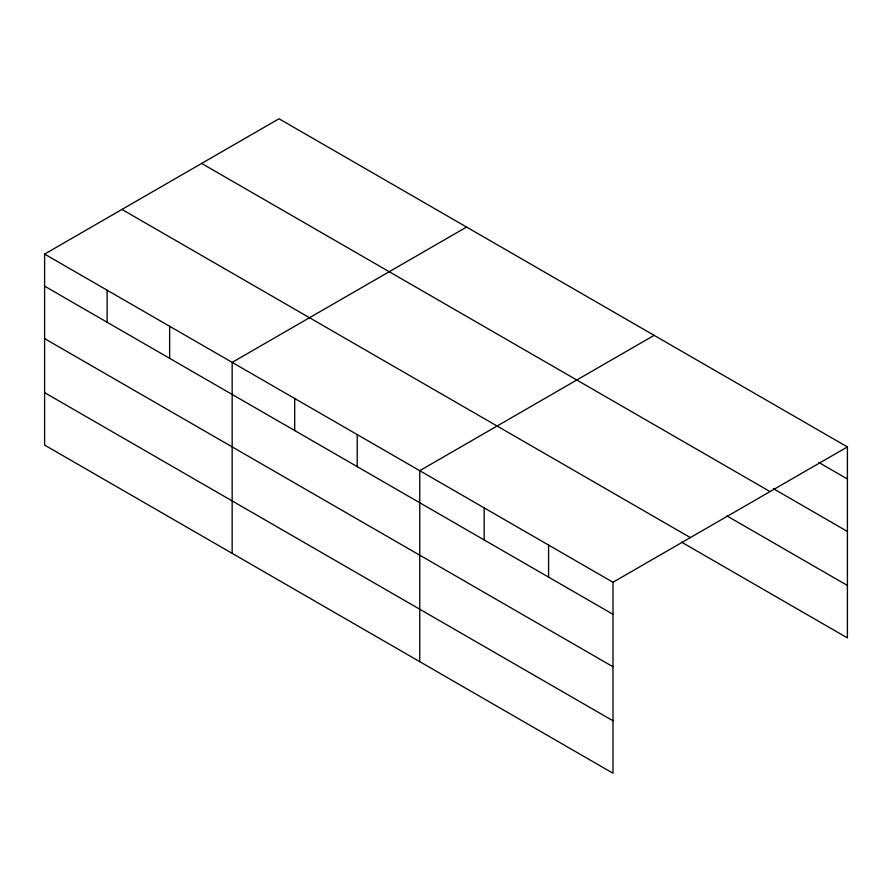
<?xml version="1.0" encoding="UTF-8"?>
<svg xmlns="http://www.w3.org/2000/svg" width="892" height="892" viewBox="0 0 892 892"><rect width="100%" height="100%" fill="white"/><g stroke="black" fill="none" stroke-linecap="round" stroke-linejoin="round"><path stroke-width="1.34" d="M612.994 666.759L612.994 582.253L44.6 254.097L44.6 445.075L612.994 773.23L612.994 666.759L44.6 338.603M681.588 542.169L847.4 637.903L847.4 446.925L279.006 118.77L44.6 254.097M466.572 227.059L232.165 362.386L232.165 553.363M654.148 335.347L419.742 470.686L419.742 661.663M612.994 582.253L847.4 446.925M818.767 462.457L847.4 478.982M773.442 488.727L847.4 531.431M201.648 163.426L770.041 491.581M726.913 515.899L847.4 585.464M121.959 209.442L690.352 537.597M44.6 286.154L612.994 614.32M44.6 392.636L612.994 720.792M548.58 545.068L548.58 577.124M484.155 507.871L484.155 539.939M357.213 434.582L357.213 466.65M294.695 398.49L294.695 430.546M169.647 326.294L169.647 358.35M107.118 290.19L107.118 322.257"/></g></svg>
